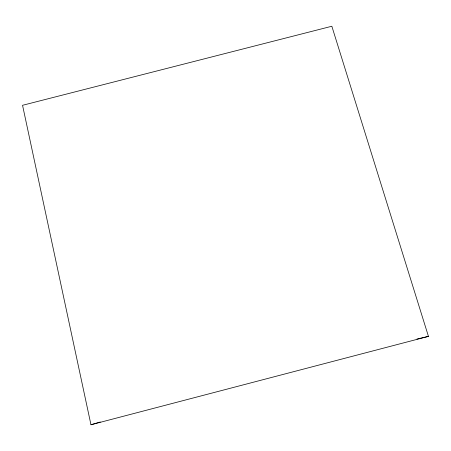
<?xml version="1.0" encoding="UTF-8"?>
<svg xmlns="http://www.w3.org/2000/svg" width="451" height="451" viewBox="0 0 451 451"><rect width="100%" height="100%" fill="white"/><g stroke="black" fill="none" stroke-linecap="round" stroke-linejoin="round"><path stroke-width="0.68" d="M90.967 424.752L428.45 336.373L331.84 26.248L22.55 105.297L90.967 424.752L100.336 421.984M416.899 339.062L428.45 336.373"/></g></svg>
